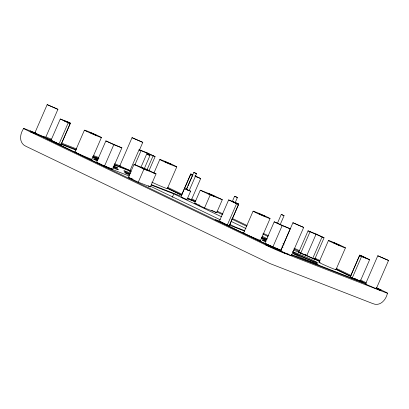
<?xml version="1.0" encoding="UTF-8"?>
<svg xmlns="http://www.w3.org/2000/svg" width="409" height="409" viewBox="0 0 409 409"><rect width="100%" height="100%" fill="white"/><g stroke="black" fill="none" stroke-linecap="round" stroke-linejoin="round"><path stroke-width="0.61" d="M23.65 128.503C19.724 134.06 18.681 143.084 25.992 146.33L269.771 263.483L372.829 303.606C380.186 306.776 386.091 299.771 387.471 293.156M34.867 132.92L47.163 104.638L57.92 109.31L45.624 137.593L34.867 132.92L35.614 133.119M70.353 123.104L64.29 120.747L70.236 123.605L60.89 145.098L50.941 140.497L60.287 119.009L68.369 122.153L70.353 123.104L61.007 144.597M58.87 144.311L68.216 122.818L70.236 123.605M74.965 151.908L84.433 130.134M91.948 159.29L101.417 137.511M96.529 162.404L105.875 140.911L121.882 147.869L112.536 169.362L104.453 166.218L96.529 162.404L98.549 163.191M104.453 166.218L113.799 144.725L121.882 147.869M130.297 170.609L119.74 165.957L132.035 137.68L142.792 142.352L139.28 150.43M131.238 171.892L129.755 171.182L139.101 149.689L147.184 152.833L155.108 156.642L149.05 170.584M128.354 177.409L134.009 164.398L146.136 169.116L156.044 173.881L150.389 186.887L138.262 182.169L128.354 177.409L132.971 179.203M134.766 165.159L141.079 150.64L155.108 156.642M140.829 167.521L147.143 153.002M138.262 182.169L143.922 169.162L156.044 173.881M144.157 168.958L150.006 155.502L147.179 154.275L150.006 155.502M147.025 169.796L153.089 155.855M153.83 173.232L159.812 159.479M167.327 188.631L176.79 166.857M172.337 197.25L173.815 193.856L221.387 216.719M181.402 195.446L190.747 173.953L192.767 174.74M181.284 195.942L190.63 174.449L192.833 175.308M183.38 198.038L181.253 197.24L186.918 199.699L190.604 191.218L186.361 189.372L193.789 172.409L196.565 173.631L189.188 190.599L188.13 190.2M186.55 189.347L187.557 187.02M188.063 185.86L192.358 175.982M187.307 198.467L191.351 200.042L200.696 178.549L195.032 175.829M194.628 203.207L200.287 190.2L212.409 194.919L222.322 199.684L216.663 212.69L204.541 207.971L194.628 203.207L196.939 204.106M204.541 207.971L210.195 194.96L222.322 199.684M238.698 204.025L232.634 201.663L238.58 204.52L229.234 226.013L219.285 221.417L228.631 199.924L236.714 203.074L238.698 204.025L229.352 225.517M232.281 201.545L234.572 196.279L236.003 196.836L237.404 197.506L235.114 202.772M227.215 225.226L236.56 203.733L238.58 204.52M243.611 232.946L253.079 211.172M260.594 240.323L270.063 218.549M264.868 243.324L274.214 221.831L290.226 228.789L280.881 250.282L272.798 247.133L264.868 243.324L278.35 249.117M277.425 223.237L281.239 214.459L282.67 215.016L284.071 215.686L280.257 224.464M272.798 247.133L282.144 225.64L290.226 228.789M280.625 251.024L292.921 222.747L303.677 227.419L291.382 255.697L280.819 251.044M298.703 252.333L308.049 230.84L316.131 233.989L324.061 237.798L314.715 259.291L298.703 252.333L306.786 255.482L314.715 259.291M300.687 253.289L310.032 231.796L324.061 237.798M306.745 255.645L316.091 234.153M312.691 258.503L322.036 237.01M318.989 262.292L328.458 240.512M335.968 269.669L345.436 247.895M350.349 276.602L359.695 255.109L361.714 255.896L369.644 259.705L360.298 281.198L350.232 277.097L359.577 255.605L365.641 257.967L359.695 255.109M352.215 278.054L361.561 256.561L369.644 259.705M365.498 284.066L377.793 255.783L388.55 260.456L376.254 288.739L365.498 284.066L366.244 284.265M57.92 109.31L47.163 104.638M142.792 142.352L132.035 137.68M196.565 173.631L193.784 172.44M119.74 165.957L120.486 166.161M186.361 189.372L187.077 189.628M237.404 197.506L234.572 196.279M303.677 227.419L292.921 222.747M388.55 260.456L377.793 255.783M195.037 176.167L196.693 176.811L195.067 176.034M195.497 176.53L200.696 178.549M35.578 132.986L26.196 129.331A9.259 0.358 23.5 0 0 26.079 129.832L269.858 246.985A9.259 0.358 23.5 0 0 281.862 252.2L384.925 292.323A9.259 0.358 23.5 0 0 385.043 291.827L376.474 287.711M45.67 136.913L51.606 139.224M61.698 143.155L76.539 148.932M93.753 155.635L98.503 157.48M114.53 163.723L120.466 166.034M30.041 131.734L51.427 140.062M60.921 143.758L76.355 149.766M92.976 156.238L98.912 158.549M114.346 164.556L130.374 170.793M54.07 141.534L46.938 138.758L104.418 166.381L129.377 176.1M60.609 144.08L76.064 150.098M92.705 156.575L98.651 158.891M114.101 164.904L130.742 171.386M50.941 140.497L55.563 142.296M129.755 171.182L130.911 171.632M57.148 143.099L54.944 142.24L60.89 145.098M110.006 168.196L102.332 165.011M151.371 184.658L181.683 196.463M187.031 198.544L195.354 201.78L188.452 198.467M151.35 185.113L173.815 193.856M198.672 204.781L199.827 205.231M244.546 230.599L235.088 226.918L229.93 224.439M261.688 237.276L267.011 239.347M221.53 222.113L215.584 219.797L273.064 247.419L281.382 250.656M229.255 225.119L244.71 231.136M261.351 237.614L266.699 239.694M293.447 250.109L301.172 253.115M304.741 254.505L306.52 255.196M219.285 221.417L223.329 222.992M224.94 223.8L223.288 223.156L229.234 226.013M350.232 277.097L356.295 279.459L354.675 278.677M291.489 254.592L364 282.818L358.826 280.334M265.891 245.078L280.743 250.86M291.428 255.022L365.631 283.907M376.321 288.069L381.076 289.92M187.066 189.556L187.803 189.868M187.787 189.929L184.945 188.759L187.746 190.103M287.445 253.749L288.739 254.337M189.214 190.502L190.604 191.218M185.522 198.984L186.105 199.255M190.747 173.953L192.91 174.991M308.049 230.84L310.032 231.796M359.577 255.605L361.561 256.561M139.101 149.689L141.079 150.64M190.63 174.449L192.608 175.405M60.287 119.009L68.216 122.818M105.875 140.911L113.799 144.725M228.631 199.924L236.56 203.733M274.214 221.831L282.144 225.64M200.287 190.2L210.195 194.96M134.009 164.398L143.922 169.162M167.664 187.358L182.041 194.27M191.821 198.968L195.85 200.906M217.133 211.131L222.885 213.897M232.087 218.319L247.046 225.507M263.151 233.248L268.33 235.737M294.214 248.176L299.393 250.666M314.925 258.13L320.104 260.615M336.208 268.355L351.162 275.543M360.37 279.971L366.121 282.731M167.337 188.125L181.719 195.037M190.921 199.459L195.522 201.668M216.806 211.898L222.562 214.664M231.765 219.086L246.719 226.274M262.829 234.014L268.002 236.504M282.962 243.692L284.112 244.245M293.892 248.943L299.066 251.433M314.025 258.621L319.777 261.382M335.881 269.122L350.84 276.31M360.043 280.732L366.372 283.774M375.375 288.105L380.881 290.748M167.189 188.247L181.555 195.154M312.844 258.237L319.741 261.55M335.835 269.286L350.779 276.469M355.769 279.02L360.298 281.198M189.086 198.953L191.351 200.042M211.709 210.308L213.36 211.105M214.464 211.632L216.663 212.69M231.131 221.402L246.034 228.565M262.082 236.279L267.241 238.754M150.256 186.151L220.185 219.756M148.186 185.829L150.389 186.887M110.558 168.411L112.536 169.362M278.897 249.326L280.881 250.282M99.09 163.452L101.248 164.49M30.235 130.906L285.906 253.774M44.085 136.749L45.624 137.593M186.55 199.474L186.918 199.699M284.071 215.686L281.239 214.459M260.328 240.109A9.259 0.358 23.5 0 1 252.021 236.99A9.259 0.358 23.5 0 1 243.922 232.982M335.702 269.454A9.259 0.358 23.5 0 1 326.29 265.845A9.259 0.358 23.5 0 1 320.165 262.609M167.056 188.416A9.259 0.358 23.5 0 1 162.347 186.821A9.259 0.358 23.5 0 1 151.831 182.123M91.682 159.07A9.259 0.358 23.5 0 1 83.375 155.952A9.259 0.358 23.5 0 1 75.276 151.944M113.063 166.974A13.579 0.521 23.5 0 1 113.022 167.889M96.938 160.834A13.579 0.521 23.5 0 1 97.439 160.246M113.825 165.942A13.579 0.521 23.5 0 1 113.421 166.611M97.756 159.832A13.579 0.521 23.5 0 1 98.191 159.101M130.042 173.948A13.579 0.521 23.5 0 1 123.85 170.752A13.579 0.521 23.5 0 1 130.681 173.227M129.587 175.129A13.579 0.521 23.5 0 1 129.781 174.295M265.824 240.599A13.579 0.521 23.5 0 1 265.876 239.756M282.052 246.78A13.579 0.521 23.5 0 1 282.997 247.23M265.375 241.77A13.579 0.521 23.5 0 1 266.065 241.274M292.696 251.99A13.579 0.521 23.5 0 0 308.764 259.403A13.579 0.521 23.5 0 0 316.203 261.852L314.439 260.962A13.579 0.521 23.5 0 0 301.131 255.011A13.579 0.521 23.5 0 0 292.537 251.775M89.52 132.301L96.463 135.359L89.52 132.301M164.893 161.642L171.841 164.704L164.893 161.642M142.301 167.92L147.859 170.369L142.301 167.92M258.166 213.34L265.109 216.397L258.166 213.34M333.539 242.68L340.487 245.743L333.539 242.68M208.656 193.743L214.122 196.177L208.656 193.743M255.507 212.501A9.259 0.358 23.5 0 0 269.751 218.513A9.259 0.358 23.5 0 0 259.454 213.564A9.259 0.358 23.5 0 0 255.507 212.501M330.886 241.842A9.259 0.358 23.5 0 0 345.13 247.859A9.259 0.358 23.5 0 0 334.828 242.91A9.259 0.358 23.5 0 0 330.886 241.842M162.24 160.809A9.259 0.358 23.5 0 0 176.483 166.821A9.259 0.358 23.5 0 0 166.182 161.872A9.259 0.358 23.5 0 0 162.24 160.809M86.866 131.463A9.259 0.358 23.5 0 0 101.105 137.48A9.259 0.358 23.5 0 0 90.808 132.531A9.259 0.358 23.5 0 0 86.866 131.463M297.885 256.003A13.579 0.521 23.5 0 0 317.962 264.357A13.579 0.521 23.5 0 0 301.09 256.423A13.579 0.521 23.5 0 0 297.885 256.003"/></g></svg>
